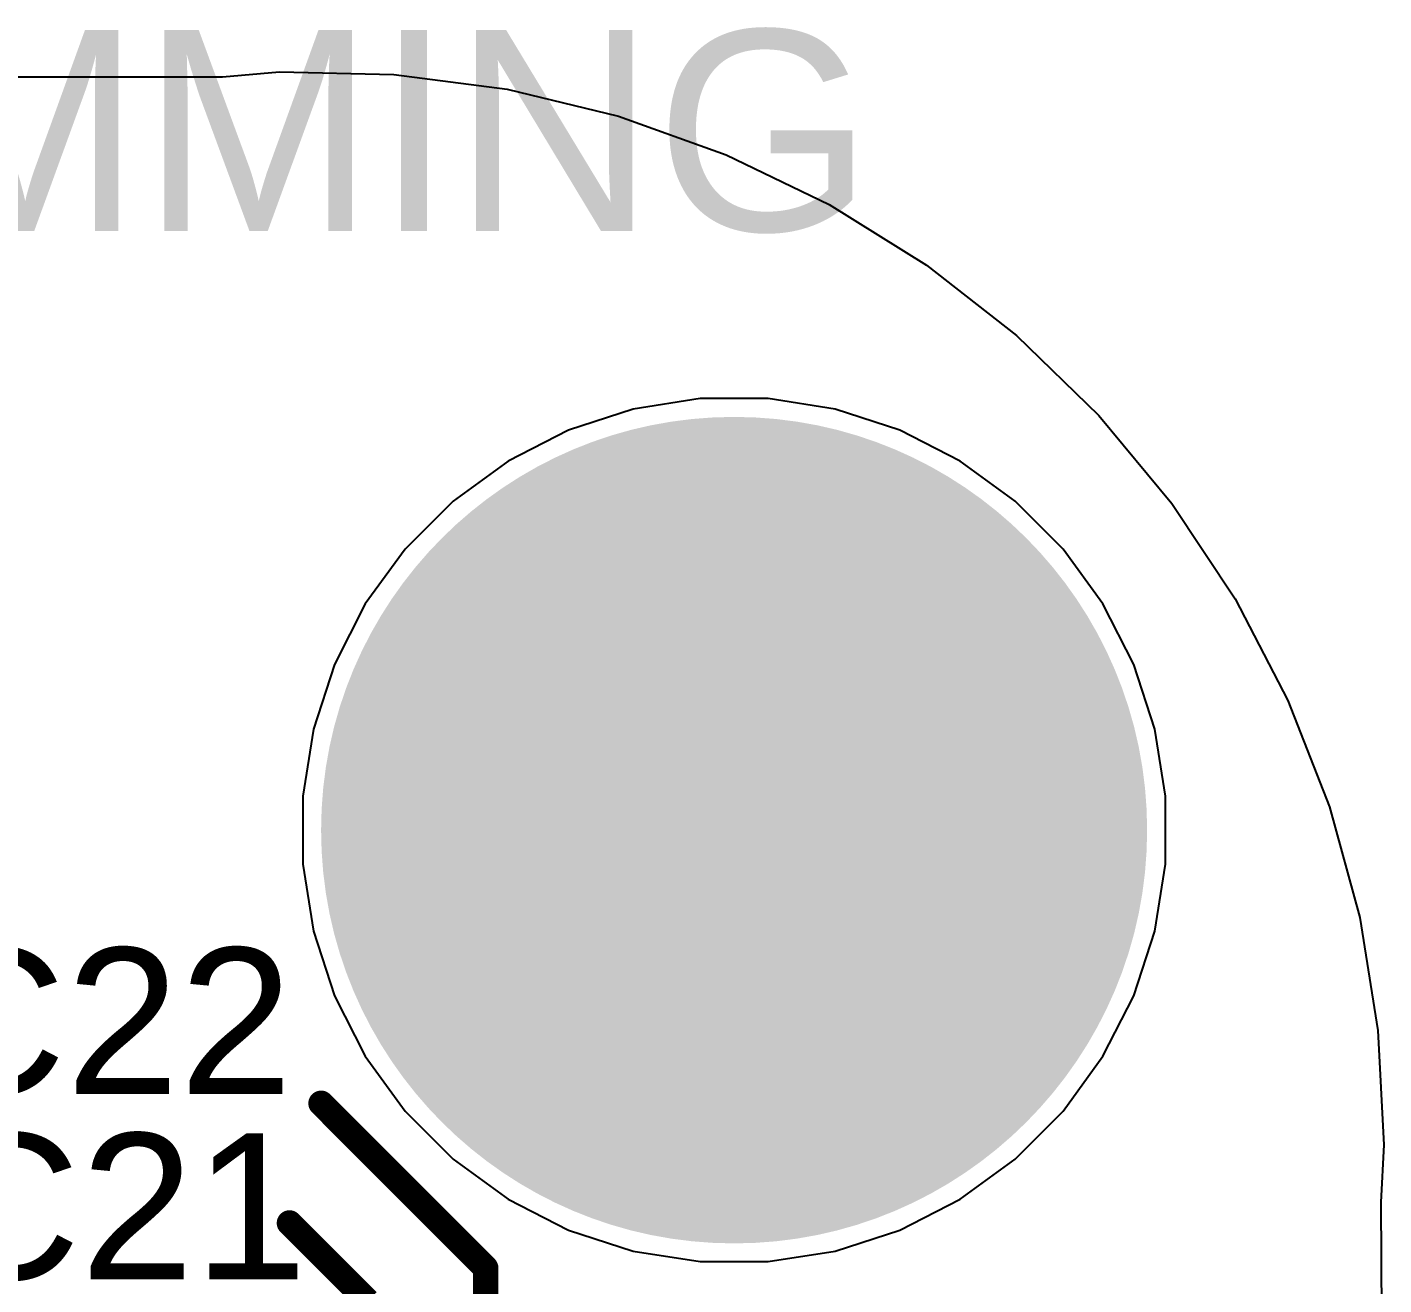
# Model space of a CAD drawing. Header units: millimetres. Extents: x -4.8 to 36.7, y -5.3 to 57.6.
# Drawn here: x 27.08 to 36.52, y 48.84 to 57.59 of the extents above; entities that cross this region are included whole.
import ezdxf

# ---------------------------------------------------------------- set-up
doc = ezdxf.new("R2010")
doc.units = ezdxf.units.MM
for name, color, linetype in [('BottomLayer', 5, 'Continuous'), ('BottomSolder', 6, 'Continuous'), ('PadHoleLayer', 156, 'Continuous'), ('TopLayer', 1, 'Continuous'), ('TopOverlay', 2, 'Continuous'), ('TopSolder', 216, 'Continuous')]:
    doc.layers.add(name, color=color, linetype=linetype)
doc.styles.add('Arial', font='', dxfattribs={"height": 0.2})
doc.styles.get('Arial').set_extended_font_data('Arial')

msp = doc.modelspace()

# ---------------------------------------------------------------- hatches: boundary and pattern name
at = {"layer": 'BottomSolder'}
msp.add_hatch(color=6, dxfattribs=at).paths.add_polyline_path([(31.8984, 52.1016), (32.1016, 52.1016), (32.1016, 51.8984), (31.8984, 51.8984)])
at = {"layer": 'PadHoleLayer'}
h = msp.add_hatch(color=156, dxfattribs=at)
edge = h.paths.add_edge_path()
edge.add_arc((32, 52), 2.875, 0, 360)
at = {"layer": 'TopSolder'}
msp.add_hatch(color=216, dxfattribs=at).paths.add_polyline_path([(31.8984, 52.1016), (32.1016, 52.1016), (32.1016, 51.8984), (31.8984, 51.8984)])

# ---------------------------------------------------------------- linework, layer by layer
at = {"layer": 'BottomLayer'}
for p, q in [((2.864, 57.242), (28.4379, 57.242)), ((28.4379, 57.242), (28.438, 57.242)), ((28.438, 57.242), (28.8348, 57.2754)), ((28.438, 57.242), (28.438, 57.242)), ((28.8348, 57.2754), (29.6312, 57.2571)), ((29.6312, 57.2571), (30.4211, 57.1541)), ((30.4211, 57.1541), (31.1955, 56.9674)), ((31.1955, 56.9674), (31.9455, 56.6992)), ((31.9455, 56.6992), (32.6628, 56.3526)), ((32.6628, 56.3526), (33.3389, 55.9315)), ((33.3389, 55.9315), (33.9663, 55.4407)), ((33.9663, 55.4407), (34.5378, 54.8858)), ((31.7637, 55.002), (31.297, 54.9281)), ((32.2363, 55.002), (31.7637, 55.002)), ((32.703, 54.9281), (32.2363, 55.002)), ((31.297, 54.9281), (30.8476, 54.7821)), ((33.1524, 54.7821), (32.703, 54.9281)), ((34.5378, 54.8858), (35.0469, 54.2731)), ((30.8476, 54.7821), (30.4266, 54.5675)), ((33.5734, 54.5675), (33.1524, 54.7821)), ((30.4266, 54.5675), (30.0443, 54.2898)), ((33.9557, 54.2898), (33.5734, 54.5675)), ((30.0443, 54.2898), (29.7102, 53.9557)), ((34.2898, 53.9557), (33.9557, 54.2898)), ((35.0469, 54.2731), (35.4877, 53.6097)), ((29.7102, 53.9557), (29.4325, 53.5734)), ((34.5675, 53.5734), (34.2898, 53.9557)), ((29.4325, 53.5734), (29.2179, 53.1524)), ((34.7821, 53.1524), (34.5675, 53.5734)), ((35.4877, 53.6097), (35.8553, 52.903)), ((29.2179, 53.1524), (29.0719, 52.703)), ((34.9281, 52.703), (34.7821, 53.1524)), ((35.8553, 52.903), (36.1455, 52.1611)), ((29.0719, 52.703), (28.998, 52.2363)), ((35.002, 52.2363), (34.9281, 52.703)), ((28.998, 52.2363), (28.998, 51.7637)), ((35.002, 51.7637), (35.002, 52.2363)), ((36.1455, 52.1611), (36.3549, 51.3926)), ((28.998, 51.7637), (29.0719, 51.297)), ((34.9281, 51.297), (35.002, 51.7637)), ((36.3549, 51.3926), (36.4812, 50.6061)), ((29.0719, 51.297), (29.2179, 50.8476)), ((34.7821, 50.8476), (34.9281, 51.297)), ((29.2179, 50.8476), (29.4325, 50.4266)), ((34.5675, 50.4266), (34.7821, 50.8476)), ((36.4812, 50.6061), (36.5228, 49.8106)), ((29.4325, 50.4266), (29.7102, 50.0443)), ((34.2898, 50.0443), (34.5675, 50.4266)), ((29.7102, 50.0443), (30.0443, 49.7102)), ((33.9557, 49.7102), (34.2898, 50.0443)), ((36.5228, 49.8106), (36.5012, 49.4129)), ((30.0443, 49.7102), (30.4266, 49.4325)), ((33.5734, 49.4325), (33.9557, 49.7102)), ((30.4266, 49.4325), (30.8476, 49.2179)), ((33.1524, 49.2179), (33.5734, 49.4325)), ((36.5012, 49.4129), (36.5082, 48.1431)), ((30.8476, 49.2179), (31.297, 49.0719)), ((32.703, 49.0719), (33.1524, 49.2179)), ((31.297, 49.0719), (31.7637, 48.998)), ((32.2363, 48.998), (32.703, 49.0719)), ((31.7637, 48.998), (32.2363, 48.998))]:
    msp.add_line(p, q, dxfattribs=at)
at = {"layer": 'TopLayer'}
for p, q in [((2.864, 57.242), (28.4379, 57.242)), ((28.4379, 57.242), (28.438, 57.242)), ((28.438, 57.242), (28.8348, 57.2754)), ((28.438, 57.242), (28.438, 57.242)), ((28.8348, 57.2754), (29.6312, 57.2571)), ((29.6312, 57.2571), (30.4211, 57.1541)), ((30.4211, 57.1541), (31.1955, 56.9674)), ((31.1955, 56.9674), (31.9455, 56.6992)), ((31.9455, 56.6992), (32.6628, 56.3526)), ((32.6628, 56.3526), (33.3389, 55.9315)), ((33.3389, 55.9315), (33.9663, 55.4407)), ((33.9663, 55.4407), (34.5378, 54.8858)), ((31.7637, 55.002), (31.297, 54.9281)), ((32.2363, 55.002), (31.7637, 55.002)), ((32.703, 54.9281), (32.2363, 55.002)), ((31.297, 54.9281), (30.8476, 54.7821)), ((33.1524, 54.7821), (32.703, 54.9281)), ((34.5378, 54.8858), (35.0469, 54.2731)), ((30.8476, 54.7821), (30.4266, 54.5675)), ((33.5734, 54.5675), (33.1524, 54.7821)), ((30.4266, 54.5675), (30.0443, 54.2898)), ((33.9557, 54.2898), (33.5734, 54.5675)), ((30.0443, 54.2898), (29.7102, 53.9557)), ((34.2898, 53.9557), (33.9557, 54.2898)), ((35.0469, 54.2731), (35.4877, 53.6097)), ((29.7102, 53.9557), (29.4325, 53.5734)), ((34.5675, 53.5734), (34.2898, 53.9557)), ((29.4325, 53.5734), (29.2179, 53.1524)), ((34.7821, 53.1524), (34.5675, 53.5734)), ((35.4877, 53.6097), (35.8553, 52.903)), ((29.2179, 53.1524), (29.0719, 52.703)), ((34.9281, 52.703), (34.7821, 53.1524)), ((35.8553, 52.903), (36.1455, 52.1611)), ((29.0719, 52.703), (28.998, 52.2363)), ((35.002, 52.2363), (34.9281, 52.703)), ((28.998, 52.2363), (28.998, 51.7637)), ((35.002, 51.7637), (35.002, 52.2363)), ((36.1455, 52.1611), (36.3549, 51.3926)), ((28.998, 51.7637), (29.0719, 51.297)), ((34.9281, 51.297), (35.002, 51.7637)), ((36.3549, 51.3926), (36.4812, 50.6061)), ((29.0719, 51.297), (29.2179, 50.8476)), ((34.7821, 50.8476), (34.9281, 51.297)), ((29.2179, 50.8476), (29.4325, 50.4266)), ((34.5675, 50.4266), (34.7821, 50.8476)), ((36.4812, 50.6061), (36.5228, 49.8106)), ((29.4325, 50.4266), (29.7102, 50.0443)), ((34.2898, 50.0443), (34.5675, 50.4266)), ((29.7102, 50.0443), (30.0443, 49.7102)), ((33.9557, 49.7102), (34.2898, 50.0443)), ((36.5228, 49.8106), (36.5012, 49.4129)), ((30.0443, 49.7102), (30.4266, 49.4325)), ((33.5734, 49.4325), (33.9557, 49.7102)), ((30.4266, 49.4325), (30.8476, 49.2179)), ((33.1524, 49.2179), (33.5734, 49.4325)), ((36.5012, 49.4129), (36.5082, 48.1431)), ((30.8476, 49.2179), (31.297, 49.0719)), ((32.703, 49.0719), (33.1524, 49.2179)), ((31.297, 49.0719), (31.7637, 48.998)), ((32.2363, 48.998), (32.703, 49.0719)), ((31.7637, 48.998), (32.2363, 48.998))]:
    msp.add_line(p, q, dxfattribs=at)
at = {"layer": 'TopOverlay', "const_width": 0.1778}
for points in [[(29.125, 50.0993), (30.2705, 48.9539)], [(28.9052, 49.2666), (29.4486, 48.7232)], [(30.2705, 46.7614), (30.2705, 48.9539)]]:
    msp.add_lwpolyline(points, dxfattribs=at)
at = {"layer": 'TopOverlay', "const_width": 0.0889}
for points in [[(29.0806, 50.0993, 1), (29.1695, 50.0993, 1)], [(28.8607, 49.2666, 1), (28.9496, 49.2666, 1)], [(30.226, 48.9539, 1), (30.3149, 48.9539, 1)], [(30.226, 48.9539, 1), (30.3149, 48.9539, 1)]]:
    msp.add_lwpolyline(points, format="xyb", close=True, dxfattribs=at)

# ---------------------------------------------------------------- texts
at = {"layer": 'TopOverlay', "style": 'Arial'}
msp.add_text('PROGRAMMING', height=1.397, rotation=360, dxfattribs=at).set_placement((17.7918, 56.1688))
for s, p in [('C22', (26.3239, 50.1652)), ('C21', (26.4248, 48.8755))]:
    msp.add_text(s, height=1.016, dxfattribs=at).set_placement(p)

doc.saveas('drawing.dxf')
